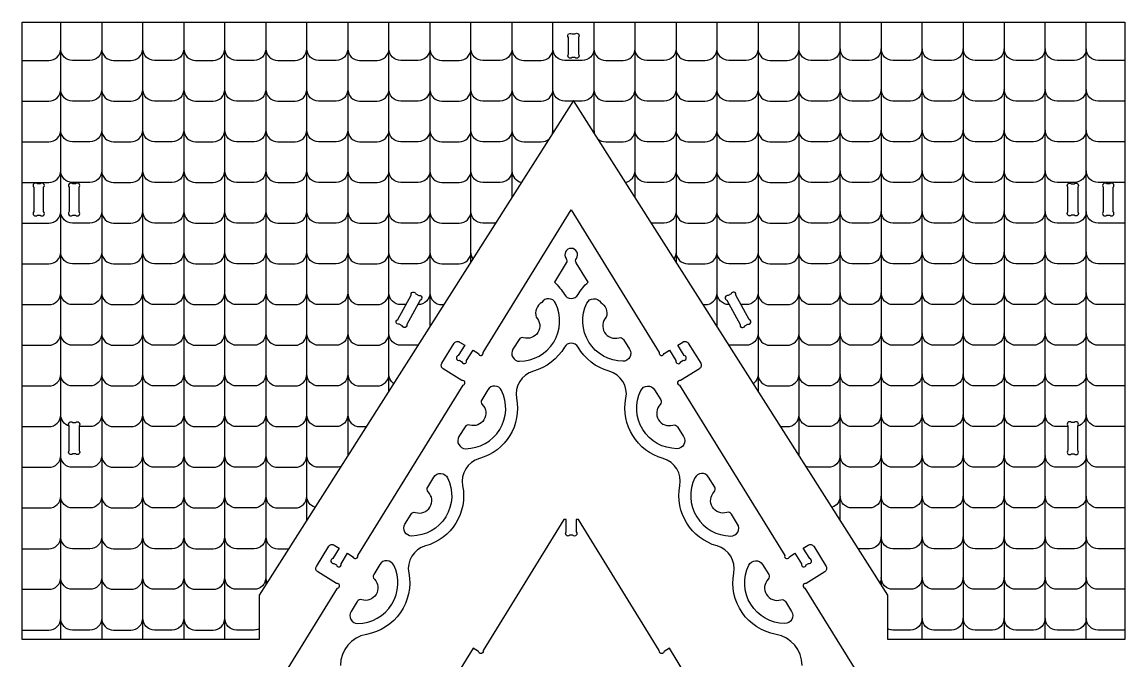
# Model space of a CAD drawing. Extents: x 3760.4 to 3807.8, y 1443.9 to 1474.5.
# Drawn here: x 3769.76 to 3783.79, y 1455.83 to 1463.95 of the extents above; entities that cross this region are included whole.
import ezdxf

# ---------------------------------------------------------------- set-up
doc = ezdxf.new("R2010")
doc.units = 0
doc.header["$MEASUREMENT"] = 0
doc.layers.add('LAYER1', color=18, linetype='CONTINUOUS')

msp = doc.modelspace()

# ---------------------------------------------------------------- linework, layer by layer
at = {"layer": 'LAYER1'}
msp.add_lwpolyline([(3772.771, 1456.661), (3772.771, 1456.098), (3769.756, 1456.098), (3769.756, 1463.952), (3783.786, 1463.952), (3783.786, 1456.098), (3780.771, 1456.098), (3780.771, 1456.661), (3776.771, 1462.955)], close=True, dxfattribs=at)
for points in [[(3770.248, 1456.098), (3770.248, 1463.952)], [(3770.77, 1463.952), (3770.77, 1456.098)], [(3771.292, 1456.098), (3771.292, 1463.952)], [(3771.814, 1463.952), (3771.814, 1456.098)], [(3772.336, 1456.098), (3772.336, 1463.952)], [(3772.858, 1463.952), (3772.858, 1456.797)], [(3773.379, 1457.618), (3773.379, 1463.952)], [(3773.901, 1463.952), (3773.901, 1458.439)], [(3774.423, 1459.26), (3774.423, 1463.952)], [(3774.945, 1463.952), (3774.945, 1460.081)], [(3775.467, 1460.902), (3775.467, 1463.952)], [(3775.988, 1463.952), (3775.988, 1461.723)], [(3776.51, 1462.544), (3776.51, 1463.952)], [(3777.032, 1463.952), (3777.032, 1462.544)], [(3777.554, 1461.723), (3777.554, 1463.952)], [(3778.076, 1463.952), (3778.076, 1460.902)], [(3778.598, 1460.081), (3778.598, 1463.952)], [(3779.119, 1463.952), (3779.119, 1459.26)], [(3779.641, 1458.439), (3779.641, 1463.952)], [(3780.163, 1457.618), (3780.163, 1463.952)], [(3780.685, 1463.952), (3780.685, 1456.797)], [(3781.207, 1456.098), (3781.207, 1463.952)], [(3781.729, 1463.952), (3781.729, 1456.098)], [(3782.25, 1463.952), (3782.25, 1456.098)], [(3782.772, 1456.098), (3782.772, 1463.952)], [(3783.294, 1456.098), (3783.294, 1463.952)]]:
    msp.add_lwpolyline(points, dxfattribs=at)
for points in [[(3776.834, 1463.756), (3776.834, 1463.544, -1), (3776.789, 1463.5), (3776.753, 1463.5, -1), (3776.709, 1463.544), (3776.709, 1463.756, -1), (3776.753, 1463.8), (3776.789, 1463.8, -1)], [(3769.906, 1461.851), (3769.906, 1461.54, 1), (3769.951, 1461.495), (3769.987, 1461.495, 1), (3770.031, 1461.54), (3770.031, 1461.851, 1), (3769.987, 1461.895), (3769.951, 1461.895, 1)], [(3770.356, 1461.851), (3770.356, 1461.54, 1), (3770.401, 1461.495), (3770.437, 1461.495, 1), (3770.481, 1461.54), (3770.481, 1461.851, 1), (3770.437, 1461.895), (3770.401, 1461.895, 1)], [(3783.106, 1461.895), (3783.142, 1461.895, -1), (3783.186, 1461.851), (3783.186, 1461.54, -1), (3783.142, 1461.495), (3783.106, 1461.495, -1), (3783.061, 1461.54), (3783.061, 1461.851, -1)], [(3783.511, 1461.851), (3783.511, 1461.54, 1), (3783.556, 1461.495), (3783.592, 1461.495, 1), (3783.636, 1461.54), (3783.636, 1461.851, 1), (3783.592, 1461.895), (3783.556, 1461.895, 1)], [(3776.656, 1460.485, 0.575498), (3776.829, 1460.485, -0.077363), (3776.958, 1460.643), (3776.806, 1460.888, -0.303894), (3776.808, 1460.944, 0.612281), (3776.743, 1461.073, 0.612281), (3776.677, 1460.944, -0.303894), (3776.679, 1460.888), (3776.528, 1460.643, -0.077363)], [(3774.82, 1460.414), (3774.652, 1460.106, -1), (3774.591, 1460.088), (3774.555, 1460.108, -1), (3774.537, 1460.168), (3774.705, 1460.477, -1), (3774.766, 1460.494), (3774.802, 1460.474, -1)], [(3776, 1459.789, 0.589932), (3776.086, 1459.637, 0.55259), (3776.543, 1460.377, 0.589932), (3776.369, 1460.386, 0.344768), (3776.297, 1460.198, -0.782555), (3776.136, 1459.937, 0.344768), (3776.078, 1459.916)], [(3777.485, 1459.789, -0.589932), (3777.399, 1459.637, -0.55259), (3776.942, 1460.377, -0.589932), (3777.117, 1460.386, -0.344768), (3777.188, 1460.198, 0.782555), (3777.349, 1459.937, -0.344768), (3777.407, 1459.916)], [(3778.723, 1460.414), (3778.891, 1460.106, 1), (3778.951, 1460.088), (3778.988, 1460.108, 1), (3779.005, 1460.168), (3778.837, 1460.477, 1), (3778.777, 1460.494), (3778.74, 1460.474, 1)], [(3775.392, 1458.804), (3775.314, 1458.678, 0.589932), (3775.399, 1458.525, 0.55259), (3775.857, 1459.266, 0.589932), (3775.682, 1459.275), (3775.604, 1459.148, 0.344768), (3775.611, 1459.087, -0.782555), (3775.45, 1458.826, 0.344768)], [(3778.093, 1458.804), (3778.172, 1458.678, -0.589932), (3778.086, 1458.525, -0.55259), (3777.628, 1459.266, -0.589932), (3777.803, 1459.275), (3777.881, 1459.148, -0.344768), (3777.874, 1459.087, 0.782555), (3778.036, 1458.826, -0.344768)], [(3770.401, 1458.859), (3770.437, 1458.859, -1), (3770.481, 1458.815), (3770.481, 1458.503, -1), (3770.437, 1458.459), (3770.401, 1458.459, -1), (3770.356, 1458.503), (3770.356, 1458.815, -1)], [(3783.061, 1458.815), (3783.061, 1458.503, 1), (3783.106, 1458.459), (3783.142, 1458.459, 1), (3783.186, 1458.503), (3783.186, 1458.815, 1), (3783.142, 1458.859), (3783.106, 1458.859, 1)], [(3774.705, 1457.693, -0.344768), (3774.763, 1457.714, 0.782555), (3774.924, 1457.975, -0.344768), (3774.917, 1458.037), (3774.996, 1458.163, -0.589932), (3775.17, 1458.155, -0.55259), (3774.713, 1457.414, -0.589932), (3774.627, 1457.566)], [(3778.78, 1457.693, 0.344768), (3778.722, 1457.714, -0.782555), (3778.561, 1457.975, 0.344768), (3778.568, 1458.037), (3778.49, 1458.163, 0.589932), (3778.315, 1458.155, 0.55259), (3778.772, 1457.414, 0.589932), (3778.858, 1457.566)], [(3774.019, 1456.582), (3773.941, 1456.455, 0.589932), (3774.026, 1456.302, 0.55259), (3774.484, 1457.043, 0.589932), (3774.309, 1457.052), (3774.231, 1456.925, 0.344768), (3774.238, 1456.864, -0.782555), (3774.077, 1456.603, 0.344768)], [(3779.466, 1456.582), (3779.545, 1456.455, -0.589932), (3779.459, 1456.302, -0.55259), (3779.001, 1457.043, -0.589932), (3779.176, 1457.052), (3779.254, 1456.925, -0.344768), (3779.247, 1456.864, 0.782555), (3779.409, 1456.603, -0.344768)]]:
    msp.add_lwpolyline(points, format="xyb", close=True, dxfattribs=at)
for points in [[(3769.756, 1463.463), (3770.098, 1463.463, 0.414214), (3770.248, 1463.613)], [(3770.77, 1463.613, -0.414214), (3770.62, 1463.463), (3770.398, 1463.463, -0.414214), (3770.248, 1463.613)], [(3770.77, 1463.613, 0.414214), (3770.92, 1463.463), (3771.142, 1463.463, 0.414214), (3771.292, 1463.613)], [(3771.814, 1463.613, -0.414214), (3771.664, 1463.463), (3771.442, 1463.463, -0.414214), (3771.292, 1463.613)], [(3771.814, 1463.613, 0.414214), (3771.964, 1463.463), (3772.186, 1463.463, 0.414214), (3772.336, 1463.613)], [(3772.858, 1463.613, -0.414214), (3772.708, 1463.463), (3772.486, 1463.463, -0.414214), (3772.336, 1463.613)], [(3772.858, 1463.613, 0.414214), (3773.008, 1463.463), (3773.229, 1463.463, 0.414214), (3773.379, 1463.613)], [(3773.901, 1463.613, -0.414214), (3773.751, 1463.463), (3773.529, 1463.463, -0.414214), (3773.379, 1463.613)], [(3773.901, 1463.613, 0.414214), (3774.051, 1463.463), (3774.273, 1463.463, 0.414214), (3774.423, 1463.613)], [(3774.945, 1463.613, -0.414214), (3774.795, 1463.463), (3774.573, 1463.463, -0.414214), (3774.423, 1463.613)], [(3774.945, 1463.613, 0.414214), (3775.095, 1463.463), (3775.317, 1463.463, 0.414214), (3775.467, 1463.613)], [(3775.988, 1463.613, -0.414214), (3775.838, 1463.463), (3775.617, 1463.463, -0.414214), (3775.467, 1463.613)], [(3775.988, 1463.613, 0.414214), (3776.138, 1463.463), (3776.36, 1463.463, 0.414214), (3776.51, 1463.613)], [(3777.032, 1463.613, -0.414214), (3776.882, 1463.463), (3776.66, 1463.463, -0.414214), (3776.51, 1463.613)], [(3777.032, 1463.613, 0.414214), (3777.182, 1463.463), (3777.404, 1463.463, 0.414214), (3777.554, 1463.613)], [(3778.076, 1463.613, -0.414214), (3777.926, 1463.463), (3777.704, 1463.463, -0.414214), (3777.554, 1463.613)], [(3778.076, 1463.613, 0.414214), (3778.226, 1463.463), (3778.448, 1463.463, 0.414214), (3778.598, 1463.613)], [(3779.119, 1463.613, -0.414214), (3778.969, 1463.463), (3778.748, 1463.463, -0.414214), (3778.598, 1463.613)], [(3779.119, 1463.613, 0.414214), (3779.269, 1463.463), (3779.491, 1463.463, 0.414214), (3779.641, 1463.613)], [(3780.163, 1463.613, -0.414214), (3780.013, 1463.463), (3779.791, 1463.463, -0.414214), (3779.641, 1463.613)], [(3780.685, 1463.613, -0.414214), (3780.535, 1463.463), (3780.313, 1463.463, -0.414214), (3780.163, 1463.613)], [(3781.207, 1463.613, -0.414214), (3781.057, 1463.463), (3780.835, 1463.463, -0.414214), (3780.685, 1463.613)], [(3781.729, 1463.613, -0.414214), (3781.579, 1463.463), (3781.357, 1463.463, -0.414214), (3781.207, 1463.613)], [(3782.25, 1463.613, -0.414214), (3782.1, 1463.463), (3781.879, 1463.463, -0.414214), (3781.729, 1463.613)], [(3782.772, 1463.613, -0.414214), (3782.622, 1463.463), (3782.4, 1463.463, -0.414214), (3782.25, 1463.613)], [(3783.294, 1463.613, -0.414214), (3783.144, 1463.463), (3782.922, 1463.463, -0.414214), (3782.772, 1463.613)], [(3783.786, 1463.463), (3783.444, 1463.463, -0.414214), (3783.294, 1463.613)], [(3769.756, 1462.946), (3770.098, 1462.946, 0.414214), (3770.248, 1463.096)], [(3770.77, 1463.096, -0.414214), (3770.62, 1462.946), (3770.398, 1462.946, -0.414214), (3770.248, 1463.096)], [(3770.77, 1463.096, 0.414214), (3770.92, 1462.946), (3771.142, 1462.946, 0.414214), (3771.292, 1463.096)], [(3771.814, 1463.096, -0.414214), (3771.664, 1462.946), (3771.442, 1462.946, -0.414214), (3771.292, 1463.096)], [(3771.814, 1463.096, 0.414214), (3771.964, 1462.946), (3772.186, 1462.946, 0.414214), (3772.336, 1463.096)], [(3772.858, 1463.096, -0.414214), (3772.708, 1462.946), (3772.486, 1462.946, -0.414214), (3772.336, 1463.096)], [(3772.858, 1463.096, 0.414214), (3773.008, 1462.946), (3773.229, 1462.946, 0.414214), (3773.379, 1463.096)], [(3773.901, 1463.096, -0.414214), (3773.751, 1462.946), (3773.529, 1462.946, -0.414214), (3773.379, 1463.096)], [(3773.901, 1463.096, 0.414214), (3774.051, 1462.946), (3774.273, 1462.946, 0.414214), (3774.423, 1463.096)], [(3774.945, 1463.096, -0.414214), (3774.795, 1462.946), (3774.573, 1462.946, -0.414214), (3774.423, 1463.096)], [(3774.945, 1463.096, 0.414214), (3775.095, 1462.946), (3775.317, 1462.946, 0.414214), (3775.467, 1463.096)], [(3775.988, 1463.096, -0.414214), (3775.838, 1462.946), (3775.617, 1462.946, -0.414214), (3775.467, 1463.096)], [(3775.988, 1463.096, 0.414214), (3776.138, 1462.946), (3776.36, 1462.946, 0.414214), (3776.51, 1463.096)], [(3776.766, 1462.946), (3776.66, 1462.946, -0.414214), (3776.51, 1463.096)], [(3777.032, 1463.096, -0.414214), (3776.882, 1462.946), (3776.777, 1462.946)], [(3777.032, 1463.096, 0.414214), (3777.182, 1462.946), (3777.404, 1462.946, 0.414214), (3777.554, 1463.096)], [(3778.076, 1463.096, -0.414214), (3777.926, 1462.946), (3777.704, 1462.946, -0.414214), (3777.554, 1463.096)], [(3778.076, 1463.096, 0.414214), (3778.226, 1462.946), (3778.448, 1462.946, 0.414214), (3778.598, 1463.096)], [(3779.119, 1463.096, -0.414214), (3778.969, 1462.946), (3778.748, 1462.946, -0.414214), (3778.598, 1463.096)], [(3779.119, 1463.096, 0.414214), (3779.269, 1462.946), (3779.491, 1462.946, 0.414214), (3779.641, 1463.096)], [(3780.163, 1463.096, -0.414214), (3780.013, 1462.946), (3779.791, 1462.946, -0.414214), (3779.641, 1463.096)], [(3780.685, 1463.096, -0.414214), (3780.535, 1462.946), (3780.313, 1462.946, -0.414214), (3780.163, 1463.096)], [(3781.207, 1463.096, -0.414214), (3781.057, 1462.946), (3780.835, 1462.946, -0.414214), (3780.685, 1463.096)], [(3781.729, 1463.096, -0.414214), (3781.579, 1462.946), (3781.357, 1462.946, -0.414214), (3781.207, 1463.096)], [(3782.25, 1463.096, -0.414214), (3782.1, 1462.946), (3781.879, 1462.946, -0.414214), (3781.729, 1463.096)], [(3782.772, 1463.096, -0.414214), (3782.622, 1462.946), (3782.4, 1462.946, -0.414214), (3782.25, 1463.096)], [(3783.294, 1463.096, -0.414214), (3783.144, 1462.946), (3782.922, 1462.946, -0.414214), (3782.772, 1463.096)], [(3783.786, 1462.946), (3783.444, 1462.946, -0.414214), (3783.294, 1463.096)], [(3769.756, 1462.428), (3770.098, 1462.428, 0.414214), (3770.248, 1462.578)], [(3770.77, 1462.578, -0.414214), (3770.62, 1462.428), (3770.398, 1462.428, -0.414214), (3770.248, 1462.578)], [(3770.77, 1462.578, 0.414214), (3770.92, 1462.428), (3771.142, 1462.428, 0.414214), (3771.292, 1462.578)], [(3771.814, 1462.578, -0.414214), (3771.664, 1462.428), (3771.442, 1462.428, -0.414214), (3771.292, 1462.578)], [(3771.814, 1462.578, 0.414214), (3771.964, 1462.428), (3772.186, 1462.428, 0.414214), (3772.336, 1462.578)], [(3772.858, 1462.578, -0.414214), (3772.708, 1462.428), (3772.486, 1462.428, -0.414214), (3772.336, 1462.578)], [(3772.858, 1462.578, 0.414214), (3773.008, 1462.428), (3773.229, 1462.428, 0.414214), (3773.379, 1462.578)], [(3773.901, 1462.578, -0.414214), (3773.751, 1462.428), (3773.529, 1462.428, -0.414214), (3773.379, 1462.578)], [(3773.901, 1462.578, 0.414214), (3774.051, 1462.428), (3774.273, 1462.428, 0.414214), (3774.423, 1462.578)], [(3774.945, 1462.578, -0.414214), (3774.795, 1462.428), (3774.573, 1462.428, -0.414214), (3774.423, 1462.578)], [(3774.945, 1462.578, 0.414214), (3775.095, 1462.428), (3775.317, 1462.428, 0.414214), (3775.467, 1462.578)], [(3775.988, 1462.578, -0.414214), (3775.838, 1462.428), (3775.617, 1462.428, -0.414214), (3775.467, 1462.578)], [(3775.988, 1462.578, 0.414214), (3776.138, 1462.428), (3776.36, 1462.428, 0.188396), (3776.462, 1462.468)], [(3776.503, 1462.533, 0.076751), (3776.51, 1462.578)], [(3776.513, 1462.549, -0.049716), (3776.51, 1462.578)], [(3777.032, 1462.578, -0.049716), (3777.029, 1462.549)], [(3777.032, 1462.578, 0.076751), (3777.039, 1462.533)], [(3777.08, 1462.468, 0.188396), (3777.182, 1462.428), (3777.404, 1462.428, 0.414214), (3777.554, 1462.578)], [(3778.076, 1462.578, -0.414214), (3777.926, 1462.428), (3777.704, 1462.428, -0.414214), (3777.554, 1462.578)], [(3778.076, 1462.578, 0.414214), (3778.226, 1462.428), (3778.448, 1462.428, 0.414214), (3778.598, 1462.578)], [(3779.119, 1462.578, -0.414214), (3778.969, 1462.428), (3778.748, 1462.428, -0.414214), (3778.598, 1462.578)], [(3779.119, 1462.578, 0.414214), (3779.269, 1462.428), (3779.491, 1462.428, 0.414214), (3779.641, 1462.578)], [(3780.163, 1462.578, -0.414214), (3780.013, 1462.428), (3779.791, 1462.428, -0.414214), (3779.641, 1462.578)], [(3780.685, 1462.578, -0.414214), (3780.535, 1462.428), (3780.313, 1462.428, -0.414214), (3780.163, 1462.578)], [(3781.207, 1462.578, -0.414214), (3781.057, 1462.428), (3780.835, 1462.428, -0.414214), (3780.685, 1462.578)], [(3781.729, 1462.578, -0.414214), (3781.579, 1462.428), (3781.357, 1462.428, -0.414214), (3781.207, 1462.578)], [(3782.25, 1462.578, -0.414214), (3782.1, 1462.428), (3781.879, 1462.428, -0.414214), (3781.729, 1462.578)], [(3782.772, 1462.578, -0.414214), (3782.622, 1462.428), (3782.4, 1462.428, -0.414214), (3782.25, 1462.578)], [(3783.294, 1462.578, -0.414214), (3783.144, 1462.428), (3782.922, 1462.428, -0.414214), (3782.772, 1462.578)], [(3783.786, 1462.428), (3783.444, 1462.428, -0.414214), (3783.294, 1462.578)], [(3769.756, 1461.911), (3770.098, 1461.911, 0.414214), (3770.248, 1462.061)], [(3770.77, 1462.061, -0.414214), (3770.62, 1461.911), (3770.398, 1461.911, -0.414214), (3770.248, 1462.061)], [(3770.77, 1462.061, 0.414214), (3770.92, 1461.911), (3771.142, 1461.911, 0.414214), (3771.292, 1462.061)], [(3771.814, 1462.061, -0.414214), (3771.664, 1461.911), (3771.442, 1461.911, -0.414214), (3771.292, 1462.061)], [(3771.814, 1462.061, 0.414214), (3771.964, 1461.911), (3772.186, 1461.911, 0.414214), (3772.336, 1462.061)], [(3772.858, 1462.061, -0.414214), (3772.708, 1461.911), (3772.486, 1461.911, -0.414214), (3772.336, 1462.061)], [(3772.858, 1462.061, 0.414214), (3773.008, 1461.911), (3773.229, 1461.911, 0.414214), (3773.379, 1462.061)], [(3773.901, 1462.061, -0.414214), (3773.751, 1461.911), (3773.529, 1461.911, -0.414214), (3773.379, 1462.061)], [(3773.901, 1462.061, 0.414214), (3774.051, 1461.911), (3774.273, 1461.911, 0.414214), (3774.423, 1462.061)], [(3774.945, 1462.061, -0.414214), (3774.795, 1461.911), (3774.573, 1461.911, -0.414214), (3774.423, 1462.061)], [(3774.945, 1462.061, 0.414214), (3775.095, 1461.911), (3775.317, 1461.911, 0.414214), (3775.467, 1462.061)], [(3775.988, 1462.061, -0.414214), (3775.838, 1461.911), (3775.617, 1461.911, -0.414214), (3775.467, 1462.061)], [(3775.988, 1462.061, 0.358552), (3776.11, 1461.914)], [(3777.433, 1461.914, 0.358552), (3777.554, 1462.061)], [(3778.076, 1462.061, -0.414214), (3777.926, 1461.911), (3777.704, 1461.911, -0.414214), (3777.554, 1462.061)], [(3778.076, 1462.061, 0.414214), (3778.226, 1461.911), (3778.448, 1461.911, 0.414214), (3778.598, 1462.061)], [(3779.119, 1462.061, -0.414214), (3778.969, 1461.911), (3778.748, 1461.911, -0.414214), (3778.598, 1462.061)], [(3779.119, 1462.061, 0.414214), (3779.269, 1461.911), (3779.491, 1461.911, 0.414214), (3779.641, 1462.061)], [(3780.163, 1462.061, -0.414214), (3780.013, 1461.911), (3779.791, 1461.911, -0.414214), (3779.641, 1462.061)], [(3780.685, 1462.061, -0.414214), (3780.535, 1461.911), (3780.313, 1461.911, -0.414214), (3780.163, 1462.061)], [(3781.207, 1462.061, -0.414214), (3781.057, 1461.911), (3780.835, 1461.911, -0.414214), (3780.685, 1462.061)], [(3781.729, 1462.061, -0.414214), (3781.579, 1461.911), (3781.357, 1461.911, -0.414214), (3781.207, 1462.061)], [(3782.25, 1462.061, -0.414214), (3782.1, 1461.911), (3781.879, 1461.911, -0.414214), (3781.729, 1462.061)], [(3782.772, 1462.061, -0.414214), (3782.622, 1461.911), (3782.4, 1461.911, -0.414214), (3782.25, 1462.061)], [(3783.294, 1462.061, -0.414214), (3783.144, 1461.911), (3782.922, 1461.911, -0.414214), (3782.772, 1462.061)], [(3783.786, 1461.911), (3783.444, 1461.911, -0.414214), (3783.294, 1462.061)], [(3769.756, 1461.393), (3770.098, 1461.393, 0.414214), (3770.248, 1461.543)], [(3770.77, 1461.543, -0.414214), (3770.62, 1461.393), (3770.398, 1461.393, -0.414214), (3770.248, 1461.543)], [(3770.77, 1461.543, 0.414214), (3770.92, 1461.393), (3771.142, 1461.393, 0.414214), (3771.292, 1461.543)], [(3771.814, 1461.543, -0.414214), (3771.664, 1461.393), (3771.442, 1461.393, -0.414214), (3771.292, 1461.543)], [(3771.814, 1461.543, 0.414214), (3771.964, 1461.393), (3772.186, 1461.393, 0.414214), (3772.336, 1461.543)], [(3772.858, 1461.543, -0.414214), (3772.708, 1461.393), (3772.486, 1461.393, -0.414214), (3772.336, 1461.543)], [(3772.772, 1455.135), (3773.77, 1456.75, 1), (3773.756, 1456.811), (3773.517, 1456.959, -0.414214), (3773.501, 1457.027), (3773.658, 1457.283, -0.414214), (3773.727, 1457.299), (3773.791, 1457.259), (3773.709, 1457.127, 1), (3773.724, 1457.066), (3773.755, 1457.047, 1), (3773.816, 1457.061), (3773.897, 1457.194), (3773.966, 1457.151, 1), (3774.027, 1457.166), (3775.366, 1459.333, 1), (3775.352, 1459.394), (3775.113, 1459.542, -0.414214), (3775.096, 1459.611), (3775.254, 1459.866, -0.414214), (3775.323, 1459.882), (3775.387, 1459.843), (3775.305, 1459.71, 1), (3775.319, 1459.649), (3775.35, 1459.63, 1), (3775.411, 1459.645), (3775.493, 1459.777), (3775.562, 1459.735, 1), (3775.623, 1459.749), (3776.743, 1461.562), (3777.863, 1459.749, 1), (3777.923, 1459.735), (3777.992, 1459.777), (3778.074, 1459.645, 1), (3778.135, 1459.63), (3778.166, 1459.649, 1), (3778.18, 1459.71), (3778.098, 1459.843), (3778.162, 1459.882, -0.414214), (3778.231, 1459.866), (3778.389, 1459.611, -0.414214), (3778.372, 1459.542), (3778.134, 1459.394, 1), (3778.119, 1459.333), (3779.458, 1457.166, 1), (3779.519, 1457.151), (3779.588, 1457.194), (3779.67, 1457.061, 1), (3779.731, 1457.047), (3779.762, 1457.066, 1), (3779.776, 1457.127), (3779.694, 1457.259), (3779.758, 1457.299, -0.414214), (3779.827, 1457.283), (3779.984, 1457.027, -0.414214), (3779.968, 1456.959), (3779.729, 1456.811, 1), (3779.715, 1456.75), (3780.713, 1455.135, -0.139213)], [(3772.858, 1461.543, 0.414214), (3773.008, 1461.393), (3773.229, 1461.393, 0.414214), (3773.379, 1461.543)], [(3773.901, 1461.543, -0.414214), (3773.751, 1461.393), (3773.529, 1461.393, -0.414214), (3773.379, 1461.543)], [(3773.901, 1461.543, 0.414214), (3774.051, 1461.393), (3774.273, 1461.393, 0.414214), (3774.423, 1461.543)], [(3774.945, 1461.543, -0.414214), (3774.795, 1461.393), (3774.573, 1461.393, -0.414214), (3774.423, 1461.543)], [(3774.945, 1461.543, 0.414214), (3775.095, 1461.393), (3775.317, 1461.393, 0.414214), (3775.467, 1461.543)], [(3775.779, 1461.393), (3775.617, 1461.393, -0.414214), (3775.467, 1461.543)], [(3778.076, 1461.543, -0.414214), (3777.926, 1461.393), (3777.764, 1461.393)], [(3778.076, 1461.543, 0.414214), (3778.226, 1461.393), (3778.448, 1461.393, 0.414214), (3778.598, 1461.543)], [(3779.119, 1461.543, -0.414214), (3778.969, 1461.393), (3778.748, 1461.393, -0.414214), (3778.598, 1461.543)], [(3779.119, 1461.543, 0.414214), (3779.269, 1461.393), (3779.491, 1461.393, 0.414214), (3779.641, 1461.543)], [(3780.163, 1461.543, -0.414214), (3780.013, 1461.393), (3779.791, 1461.393, -0.414214), (3779.641, 1461.543)], [(3780.685, 1461.543, -0.414214), (3780.535, 1461.393), (3780.313, 1461.393, -0.414214), (3780.163, 1461.543)], [(3781.207, 1461.543, -0.414214), (3781.057, 1461.393), (3780.835, 1461.393, -0.414214), (3780.685, 1461.543)], [(3781.729, 1461.543, -0.414214), (3781.579, 1461.393), (3781.357, 1461.393, -0.414214), (3781.207, 1461.543)], [(3782.25, 1461.543, -0.414214), (3782.1, 1461.393), (3781.879, 1461.393, -0.414214), (3781.729, 1461.543)], [(3782.772, 1461.543, -0.414214), (3782.622, 1461.393), (3782.4, 1461.393, -0.414214), (3782.25, 1461.543)], [(3783.294, 1461.543, -0.414214), (3783.144, 1461.393), (3782.922, 1461.393, -0.414214), (3782.772, 1461.543)], [(3783.786, 1461.393), (3783.444, 1461.393, -0.414214), (3783.294, 1461.543)], [(3769.756, 1460.876), (3770.098, 1460.876, 0.414214), (3770.248, 1461.026)], [(3770.77, 1461.026, -0.414214), (3770.62, 1460.876), (3770.398, 1460.876, -0.414214), (3770.248, 1461.026)], [(3770.77, 1461.026, 0.414214), (3770.92, 1460.876), (3771.142, 1460.876, 0.414214), (3771.292, 1461.026)], [(3771.814, 1461.026, -0.414214), (3771.664, 1460.876), (3771.442, 1460.876, -0.414214), (3771.292, 1461.026)], [(3771.814, 1461.026, 0.414214), (3771.964, 1460.876), (3772.186, 1460.876, 0.414214), (3772.336, 1461.026)], [(3772.858, 1461.026, -0.414214), (3772.708, 1460.876), (3772.486, 1460.876, -0.414214), (3772.336, 1461.026)], [(3772.858, 1461.026, 0.414214), (3773.008, 1460.876), (3773.229, 1460.876, 0.414214), (3773.379, 1461.026)], [(3773.901, 1461.026, -0.414214), (3773.751, 1460.876), (3773.529, 1460.876, -0.414214), (3773.379, 1461.026)], [(3773.901, 1461.026, 0.414214), (3774.051, 1460.876), (3774.273, 1460.876, 0.414214), (3774.423, 1461.026)], [(3774.945, 1461.026, -0.414214), (3774.795, 1460.876), (3774.573, 1460.876, -0.414214), (3774.423, 1461.026)], [(3774.945, 1461.026, 0.414214), (3775.095, 1460.876), (3775.317, 1460.876, 0.414214), (3775.467, 1461.026)], [(3775.492, 1460.942, -0.14901), (3775.467, 1461.026)], [(3778.076, 1461.026, -0.14901), (3778.05, 1460.942)], [(3778.076, 1461.026, 0.414214), (3778.226, 1460.876), (3778.448, 1460.876, 0.414214), (3778.598, 1461.026)], [(3779.119, 1461.026, -0.414214), (3778.969, 1460.876), (3778.748, 1460.876, -0.414214), (3778.598, 1461.026)], [(3779.119, 1461.026, 0.414214), (3779.269, 1460.876), (3779.491, 1460.876, 0.414214), (3779.641, 1461.026)], [(3780.163, 1461.026, -0.414214), (3780.013, 1460.876), (3779.791, 1460.876, -0.414214), (3779.641, 1461.026)], [(3780.685, 1461.026, -0.414214), (3780.535, 1460.876), (3780.313, 1460.876, -0.414214), (3780.163, 1461.026)], [(3781.207, 1461.026, -0.414214), (3781.057, 1460.876), (3780.835, 1460.876, -0.414214), (3780.685, 1461.026)], [(3781.729, 1461.026, -0.414214), (3781.579, 1460.876), (3781.357, 1460.876, -0.414214), (3781.207, 1461.026)], [(3782.25, 1461.026, -0.414214), (3782.1, 1460.876), (3781.879, 1460.876, -0.414214), (3781.729, 1461.026)], [(3782.772, 1461.026, -0.414214), (3782.622, 1460.876), (3782.4, 1460.876, -0.414214), (3782.25, 1461.026)], [(3783.294, 1461.026, -0.414214), (3783.144, 1460.876), (3782.922, 1460.876, -0.414214), (3782.772, 1461.026)], [(3783.786, 1460.876), (3783.444, 1460.876, -0.414214), (3783.294, 1461.026)], [(3769.756, 1460.358), (3770.098, 1460.358, 0.414214), (3770.248, 1460.508)], [(3770.77, 1460.508, -0.414214), (3770.62, 1460.358), (3770.398, 1460.358, -0.414214), (3770.248, 1460.508)], [(3770.77, 1460.508, 0.414214), (3770.92, 1460.358), (3771.142, 1460.358, 0.414214), (3771.292, 1460.508)], [(3771.814, 1460.508, -0.414214), (3771.664, 1460.358), (3771.442, 1460.358, -0.414214), (3771.292, 1460.508)], [(3771.814, 1460.508, 0.414214), (3771.964, 1460.358), (3772.186, 1460.358, 0.414214), (3772.336, 1460.508)], [(3772.858, 1460.508, -0.414214), (3772.708, 1460.358), (3772.486, 1460.358, -0.414214), (3772.336, 1460.508)], [(3772.858, 1460.508, 0.414214), (3773.008, 1460.358), (3773.229, 1460.358, 0.414214), (3773.379, 1460.508)], [(3773.901, 1460.508, -0.414214), (3773.751, 1460.358), (3773.529, 1460.358, -0.414214), (3773.379, 1460.508)], [(3773.901, 1460.508, 0.414214), (3774.051, 1460.358), (3774.273, 1460.358, 0.414214), (3774.423, 1460.508)], [(3774.641, 1460.358), (3774.573, 1460.358, -0.414214), (3774.423, 1460.508)], [(3774.945, 1460.508, -0.414214), (3774.795, 1460.358), (3774.789, 1460.358)], [(3774.945, 1460.508, 0.414214), (3775.095, 1460.358), (3775.121, 1460.358)], [(3778.421, 1460.358), (3778.448, 1460.358, 0.414214), (3778.598, 1460.508)], [(3778.753, 1460.358), (3778.748, 1460.358, -0.414214), (3778.598, 1460.508)], [(3779.119, 1460.508, -0.414214), (3778.969, 1460.358), (3778.902, 1460.358)], [(3779.119, 1460.508, 0.414214), (3779.269, 1460.358), (3779.491, 1460.358, 0.414214), (3779.641, 1460.508)], [(3780.163, 1460.508, -0.414214), (3780.013, 1460.358), (3779.791, 1460.358, -0.414214), (3779.641, 1460.508)], [(3780.685, 1460.508, -0.414214), (3780.535, 1460.358), (3780.313, 1460.358, -0.414214), (3780.163, 1460.508)], [(3781.207, 1460.508, -0.414214), (3781.057, 1460.358), (3780.835, 1460.358, -0.414214), (3780.685, 1460.508)], [(3781.729, 1460.508, -0.414214), (3781.579, 1460.358), (3781.357, 1460.358, -0.414214), (3781.207, 1460.508)], [(3782.25, 1460.508, -0.414214), (3782.1, 1460.358), (3781.879, 1460.358, -0.414214), (3781.729, 1460.508)], [(3782.772, 1460.508, -0.414214), (3782.622, 1460.358), (3782.4, 1460.358, -0.414214), (3782.25, 1460.508)], [(3783.294, 1460.508, -0.414214), (3783.144, 1460.358), (3782.922, 1460.358, -0.414214), (3782.772, 1460.508)], [(3783.786, 1460.358), (3783.444, 1460.358, -0.414214), (3783.294, 1460.508)], [(3769.756, 1459.841), (3770.098, 1459.841, 0.414214), (3770.248, 1459.991)], [(3770.77, 1459.991, -0.414214), (3770.62, 1459.841), (3770.398, 1459.841, -0.414214), (3770.248, 1459.991)], [(3770.77, 1459.991, 0.414214), (3770.92, 1459.841), (3771.142, 1459.841, 0.414214), (3771.292, 1459.991)], [(3771.814, 1459.991, -0.414214), (3771.664, 1459.841), (3771.442, 1459.841, -0.414214), (3771.292, 1459.991)], [(3771.814, 1459.991, 0.414214), (3771.964, 1459.841), (3772.186, 1459.841, 0.414214), (3772.336, 1459.991)], [(3772.858, 1459.991, -0.414214), (3772.708, 1459.841), (3772.486, 1459.841, -0.414214), (3772.336, 1459.991)], [(3772.858, 1459.991, 0.414214), (3773.008, 1459.841), (3773.229, 1459.841, 0.414214), (3773.379, 1459.991)], [(3773.901, 1459.991, -0.414214), (3773.751, 1459.841), (3773.529, 1459.841, -0.414214), (3773.379, 1459.991)], [(3773.901, 1459.991, 0.414214), (3774.051, 1459.841), (3774.273, 1459.841, 0.414214), (3774.423, 1459.991)], [(3774.792, 1459.841), (3774.573, 1459.841, -0.414214), (3774.423, 1459.991)], [(3779.119, 1459.991, -0.414214), (3778.969, 1459.841), (3778.75, 1459.841)], [(3779.119, 1459.991, 0.414214), (3779.269, 1459.841), (3779.491, 1459.841, 0.414214), (3779.641, 1459.991)], [(3780.163, 1459.991, -0.414214), (3780.013, 1459.841), (3779.791, 1459.841, -0.414214), (3779.641, 1459.991)], [(3780.685, 1459.991, -0.414214), (3780.535, 1459.841), (3780.313, 1459.841, -0.414214), (3780.163, 1459.991)], [(3781.207, 1459.991, -0.414214), (3781.057, 1459.841), (3780.835, 1459.841, -0.414214), (3780.685, 1459.991)], [(3781.729, 1459.991, -0.414214), (3781.579, 1459.841), (3781.357, 1459.841, -0.414214), (3781.207, 1459.991)], [(3782.25, 1459.991, -0.414214), (3782.1, 1459.841), (3781.879, 1459.841, -0.414214), (3781.729, 1459.991)], [(3782.772, 1459.991, -0.414214), (3782.622, 1459.841), (3782.4, 1459.841, -0.414214), (3782.25, 1459.991)], [(3783.294, 1459.991, -0.414214), (3783.144, 1459.841), (3782.922, 1459.841, -0.414214), (3782.772, 1459.991)], [(3783.786, 1459.841), (3783.444, 1459.841, -0.414214), (3783.294, 1459.991)], [(3779.679, 1455.768, 0.364346), (3779.348, 1456.162, -0.419429), (3778.811, 1456.943, 0.390324), (3778.597, 1457.288, -0.390324), (3778.124, 1458.054, 0.390324), (3777.911, 1458.4, -0.390324), (3777.438, 1459.166, 0.390324), (3777.224, 1459.511, -0.195222), (3776.829, 1459.817, 0.575498), (3776.656, 1459.817, -0.195222), (3776.261, 1459.511, 0.390324), (3776.047, 1459.166, -0.390324), (3775.575, 1458.4, 0.390324), (3775.361, 1458.054, -0.390324), (3774.888, 1457.288, 0.390324), (3774.675, 1456.943, -0.419429), (3774.137, 1456.162, 0.364346), (3773.806, 1455.768)], [(3769.756, 1459.323), (3770.098, 1459.323, 0.414214), (3770.248, 1459.473)], [(3770.77, 1459.473, -0.414214), (3770.62, 1459.323), (3770.398, 1459.323, -0.414214), (3770.248, 1459.473)], [(3770.77, 1459.473, 0.414214), (3770.92, 1459.323), (3771.142, 1459.323, 0.414214), (3771.292, 1459.473)], [(3771.814, 1459.473, -0.414214), (3771.664, 1459.323), (3771.442, 1459.323, -0.414214), (3771.292, 1459.473)], [(3771.814, 1459.473, 0.414214), (3771.964, 1459.323), (3772.186, 1459.323, 0.414214), (3772.336, 1459.473)], [(3772.858, 1459.473, -0.414214), (3772.708, 1459.323), (3772.486, 1459.323, -0.414214), (3772.336, 1459.473)], [(3772.858, 1459.473, 0.414214), (3773.008, 1459.323), (3773.229, 1459.323, 0.414214), (3773.379, 1459.473)], [(3773.901, 1459.473, -0.414214), (3773.751, 1459.323), (3773.529, 1459.323, -0.414214), (3773.379, 1459.473)], [(3773.901, 1459.473, 0.414214), (3774.051, 1459.323), (3774.273, 1459.323, 0.414214), (3774.423, 1459.473)], [(3774.483, 1459.354, -0.235041), (3774.423, 1459.473)], [(3779.119, 1459.473, -0.235041), (3779.06, 1459.354)], [(3779.119, 1459.473, 0.414214), (3779.269, 1459.323), (3779.491, 1459.323, 0.414214), (3779.641, 1459.473)], [(3780.163, 1459.473, -0.414214), (3780.013, 1459.323), (3779.791, 1459.323, -0.414214), (3779.641, 1459.473)], [(3780.685, 1459.473, -0.414214), (3780.535, 1459.323), (3780.313, 1459.323, -0.414214), (3780.163, 1459.473)], [(3781.207, 1459.473, -0.414214), (3781.057, 1459.323), (3780.835, 1459.323, -0.414214), (3780.685, 1459.473)], [(3781.729, 1459.473, -0.414214), (3781.579, 1459.323), (3781.357, 1459.323, -0.414214), (3781.207, 1459.473)], [(3782.25, 1459.473, -0.414214), (3782.1, 1459.323), (3781.879, 1459.323, -0.414214), (3781.729, 1459.473)], [(3782.772, 1459.473, -0.414214), (3782.622, 1459.323), (3782.4, 1459.323, -0.414214), (3782.25, 1459.473)], [(3783.294, 1459.473, -0.414214), (3783.144, 1459.323), (3782.922, 1459.323, -0.414214), (3782.772, 1459.473)], [(3783.786, 1459.323), (3783.444, 1459.323, -0.414214), (3783.294, 1459.473)], [(3769.756, 1458.806), (3770.098, 1458.806, 0.414214), (3770.248, 1458.956)], [(3770.356, 1458.812, -0.332931), (3770.248, 1458.956)], [(3770.77, 1458.956, -0.414214), (3770.62, 1458.806), (3770.481, 1458.806)], [(3770.77, 1458.956, 0.414214), (3770.92, 1458.806), (3771.142, 1458.806, 0.414214), (3771.292, 1458.956)], [(3771.814, 1458.956, -0.414214), (3771.664, 1458.806), (3771.442, 1458.806, -0.414214), (3771.292, 1458.956)], [(3771.814, 1458.956, 0.414214), (3771.964, 1458.806), (3772.186, 1458.806, 0.414214), (3772.336, 1458.956)], [(3772.858, 1458.956, -0.414214), (3772.708, 1458.806), (3772.486, 1458.806, -0.414214), (3772.336, 1458.956)], [(3772.858, 1458.956, 0.414214), (3773.008, 1458.806), (3773.229, 1458.806, 0.414214), (3773.379, 1458.956)], [(3773.901, 1458.956, -0.414214), (3773.751, 1458.806), (3773.529, 1458.806, -0.414214), (3773.379, 1458.956)], [(3773.901, 1458.956, 0.414214), (3774.051, 1458.806), (3774.134, 1458.806)], [(3779.408, 1458.806), (3779.491, 1458.806, 0.414214), (3779.641, 1458.956)], [(3780.163, 1458.956, -0.414214), (3780.013, 1458.806), (3779.791, 1458.806, -0.414214), (3779.641, 1458.956)], [(3780.685, 1458.956, -0.414214), (3780.535, 1458.806), (3780.313, 1458.806, -0.414214), (3780.163, 1458.956)], [(3781.207, 1458.956, -0.414214), (3781.057, 1458.806), (3780.835, 1458.806, -0.414214), (3780.685, 1458.956)], [(3781.729, 1458.956, -0.414214), (3781.579, 1458.806), (3781.357, 1458.806, -0.414214), (3781.207, 1458.956)], [(3782.25, 1458.956, -0.414214), (3782.1, 1458.806), (3781.879, 1458.806, -0.414214), (3781.729, 1458.956)], [(3782.772, 1458.956, -0.414214), (3782.622, 1458.806), (3782.4, 1458.806, -0.414214), (3782.25, 1458.956)], [(3783.061, 1458.806), (3782.922, 1458.806, -0.414214), (3782.772, 1458.956)], [(3783.294, 1458.956, -0.332931), (3783.186, 1458.812)], [(3783.786, 1458.806), (3783.444, 1458.806, -0.414214), (3783.294, 1458.956)], [(3769.756, 1458.288), (3770.098, 1458.288, 0.414214), (3770.248, 1458.438)], [(3770.77, 1458.438, -0.414214), (3770.62, 1458.288), (3770.398, 1458.288, -0.414214), (3770.248, 1458.438)], [(3770.77, 1458.438, 0.414214), (3770.92, 1458.288), (3771.142, 1458.288, 0.414214), (3771.292, 1458.438)], [(3771.814, 1458.438, -0.414214), (3771.664, 1458.288), (3771.442, 1458.288, -0.414214), (3771.292, 1458.438)], [(3771.814, 1458.438, 0.414214), (3771.964, 1458.288), (3772.186, 1458.288, 0.414214), (3772.336, 1458.438)], [(3772.858, 1458.438, -0.414214), (3772.708, 1458.288), (3772.486, 1458.288, -0.414214), (3772.336, 1458.438)], [(3772.858, 1458.438, 0.414214), (3773.008, 1458.288), (3773.229, 1458.288, 0.414214), (3773.379, 1458.438)], [(3773.814, 1458.302, -0.108933), (3773.751, 1458.288), (3773.529, 1458.288, -0.414214), (3773.379, 1458.438)], [(3780.163, 1458.438, -0.414214), (3780.013, 1458.288), (3779.791, 1458.288, -0.108933), (3779.728, 1458.302)], [(3780.685, 1458.438, -0.414214), (3780.535, 1458.288), (3780.313, 1458.288, -0.414214), (3780.163, 1458.438)], [(3781.207, 1458.438, -0.414214), (3781.057, 1458.288), (3780.835, 1458.288, -0.414214), (3780.685, 1458.438)], [(3781.729, 1458.438, -0.414214), (3781.579, 1458.288), (3781.357, 1458.288, -0.414214), (3781.207, 1458.438)], [(3782.25, 1458.438, -0.414214), (3782.1, 1458.288), (3781.879, 1458.288, -0.414214), (3781.729, 1458.438)], [(3782.772, 1458.438, -0.414214), (3782.622, 1458.288), (3782.4, 1458.288, -0.414214), (3782.25, 1458.438)], [(3783.294, 1458.438, -0.414214), (3783.144, 1458.288), (3782.922, 1458.288, -0.414214), (3782.772, 1458.438)], [(3783.786, 1458.288), (3783.444, 1458.288, -0.414214), (3783.294, 1458.438)], [(3769.756, 1457.771), (3770.098, 1457.771, 0.414214), (3770.248, 1457.921)], [(3770.77, 1457.921, -0.414214), (3770.62, 1457.771), (3770.398, 1457.771, -0.414214), (3770.248, 1457.921)], [(3770.77, 1457.921, 0.414214), (3770.92, 1457.771), (3771.142, 1457.771, 0.414214), (3771.292, 1457.921)], [(3771.814, 1457.921, -0.414214), (3771.664, 1457.771), (3771.442, 1457.771, -0.414214), (3771.292, 1457.921)], [(3771.814, 1457.921, 0.414214), (3771.964, 1457.771), (3772.186, 1457.771, 0.414214), (3772.336, 1457.921)], [(3772.858, 1457.921, -0.414214), (3772.708, 1457.771), (3772.486, 1457.771, -0.414214), (3772.336, 1457.921)], [(3772.858, 1457.921, 0.414214), (3773.008, 1457.771), (3773.229, 1457.771, 0.414214), (3773.379, 1457.921)], [(3773.482, 1457.779, -0.321983), (3773.379, 1457.921)], [(3780.163, 1457.921, -0.321983), (3780.061, 1457.779)], [(3780.685, 1457.921, -0.414214), (3780.535, 1457.771), (3780.313, 1457.771, -0.414214), (3780.163, 1457.921)], [(3781.207, 1457.921, -0.414214), (3781.057, 1457.771), (3780.835, 1457.771, -0.414214), (3780.685, 1457.921)], [(3781.729, 1457.921, -0.414214), (3781.579, 1457.771), (3781.357, 1457.771, -0.414214), (3781.207, 1457.921)], [(3782.25, 1457.921, -0.414214), (3782.1, 1457.771), (3781.879, 1457.771, -0.414214), (3781.729, 1457.921)], [(3782.772, 1457.921, -0.414214), (3782.622, 1457.771), (3782.4, 1457.771, -0.414214), (3782.25, 1457.921)], [(3783.294, 1457.921, -0.414214), (3783.144, 1457.771), (3782.922, 1457.771, -0.414214), (3782.772, 1457.921)], [(3783.786, 1457.771), (3783.444, 1457.771, -0.414214), (3783.294, 1457.921)], [(3778.202, 1455.646), (3777.992, 1455.987), (3777.923, 1455.944, -1), (3777.863, 1455.959), (3776.835, 1457.623), (3776.805, 1457.623), (3776.805, 1457.467, -1), (3776.761, 1457.423), (3776.724, 1457.423, -1), (3776.68, 1457.467), (3776.68, 1457.623), (3776.65, 1457.623), (3775.623, 1455.959, -1), (3775.562, 1455.944), (3775.493, 1455.987), (3775.283, 1455.646)], [(3769.756, 1457.253), (3770.098, 1457.253, 0.414214), (3770.248, 1457.403)], [(3770.77, 1457.403, -0.414214), (3770.62, 1457.253), (3770.398, 1457.253, -0.414214), (3770.248, 1457.403)], [(3770.77, 1457.403, 0.414214), (3770.92, 1457.253), (3771.142, 1457.253, 0.414214), (3771.292, 1457.403)], [(3771.814, 1457.403, -0.414214), (3771.664, 1457.253), (3771.442, 1457.253, -0.414214), (3771.292, 1457.403)], [(3771.814, 1457.403, 0.414214), (3771.964, 1457.253), (3772.186, 1457.253, 0.414214), (3772.336, 1457.403)], [(3772.858, 1457.403, -0.414214), (3772.708, 1457.253), (3772.486, 1457.253, -0.414214), (3772.336, 1457.403)], [(3772.858, 1457.403, 0.414214), (3773.008, 1457.253), (3773.148, 1457.253)], [(3780.685, 1457.403, -0.414214), (3780.535, 1457.253), (3780.395, 1457.253)], [(3781.207, 1457.403, -0.414214), (3781.057, 1457.253), (3780.835, 1457.253, -0.414214), (3780.685, 1457.403)], [(3781.729, 1457.403, -0.414214), (3781.579, 1457.253), (3781.357, 1457.253, -0.414214), (3781.207, 1457.403)], [(3782.25, 1457.403, -0.414214), (3782.1, 1457.253), (3781.879, 1457.253, -0.414214), (3781.729, 1457.403)], [(3782.772, 1457.403, -0.414214), (3782.622, 1457.253), (3782.4, 1457.253, -0.414214), (3782.25, 1457.403)], [(3783.294, 1457.403, -0.414214), (3783.144, 1457.253), (3782.922, 1457.253, -0.414214), (3782.772, 1457.403)], [(3783.786, 1457.253), (3783.444, 1457.253, -0.414214), (3783.294, 1457.403)], [(3769.756, 1456.736), (3770.098, 1456.736, 0.414214), (3770.248, 1456.886)], [(3770.77, 1456.886, -0.414214), (3770.62, 1456.736), (3770.398, 1456.736, -0.414214), (3770.248, 1456.886)], [(3770.77, 1456.886, 0.414214), (3770.92, 1456.736), (3771.142, 1456.736, 0.414214), (3771.292, 1456.886)], [(3771.814, 1456.886, -0.414214), (3771.664, 1456.736), (3771.442, 1456.736, -0.414214), (3771.292, 1456.886)], [(3771.814, 1456.886, 0.414214), (3771.964, 1456.736), (3772.186, 1456.736, 0.414214), (3772.336, 1456.886)], [(3772.858, 1456.886, -0.414214), (3772.708, 1456.736), (3772.486, 1456.736, -0.414214), (3772.336, 1456.886)], [(3772.858, 1456.886, 0.113111), (3772.873, 1456.821)], [(3780.685, 1456.886, -0.113111), (3780.67, 1456.821)], [(3781.207, 1456.886, -0.414214), (3781.057, 1456.736), (3780.835, 1456.736, -0.414214), (3780.685, 1456.886)], [(3781.729, 1456.886, -0.414214), (3781.579, 1456.736), (3781.357, 1456.736, -0.414214), (3781.207, 1456.886)], [(3782.25, 1456.886, -0.414214), (3782.1, 1456.736), (3781.879, 1456.736, -0.414214), (3781.729, 1456.886)], [(3782.772, 1456.886, -0.414214), (3782.622, 1456.736), (3782.4, 1456.736, -0.414214), (3782.25, 1456.886)], [(3783.294, 1456.886, -0.414214), (3783.144, 1456.736), (3782.922, 1456.736, -0.414214), (3782.772, 1456.886)], [(3783.786, 1456.736), (3783.444, 1456.736, -0.414214), (3783.294, 1456.886)], [(3769.756, 1456.218), (3770.098, 1456.218, 0.414214), (3770.248, 1456.368)], [(3770.77, 1456.368, -0.414214), (3770.62, 1456.218), (3770.398, 1456.218, -0.414214), (3770.248, 1456.368)], [(3770.77, 1456.368, 0.414214), (3770.92, 1456.218), (3771.142, 1456.218, 0.414214), (3771.292, 1456.368)], [(3771.814, 1456.368, -0.414214), (3771.664, 1456.218), (3771.442, 1456.218, -0.414214), (3771.292, 1456.368)], [(3771.814, 1456.368, 0.414214), (3771.964, 1456.218), (3772.186, 1456.218, 0.414214), (3772.336, 1456.368)], [(3772.771, 1456.233, -0.110043), (3772.708, 1456.218), (3772.486, 1456.218, -0.414214), (3772.336, 1456.368)], [(3781.207, 1456.368, -0.414214), (3781.057, 1456.218), (3780.835, 1456.218, -0.110043), (3780.771, 1456.233)], [(3781.729, 1456.368, -0.414214), (3781.579, 1456.218), (3781.357, 1456.218, -0.414214), (3781.207, 1456.368)], [(3782.25, 1456.368, -0.414214), (3782.1, 1456.218), (3781.879, 1456.218, -0.414214), (3781.729, 1456.368)], [(3782.772, 1456.368, -0.414214), (3782.622, 1456.218), (3782.4, 1456.218, -0.414214), (3782.25, 1456.368)], [(3783.294, 1456.368, -0.414214), (3783.144, 1456.218), (3782.922, 1456.218, -0.414214), (3782.772, 1456.368)], [(3783.786, 1456.218), (3783.444, 1456.218, -0.414214), (3783.294, 1456.368)]]:
    msp.add_lwpolyline(points, format="xyb", dxfattribs=at)

doc.saveas('drawing.dxf')
